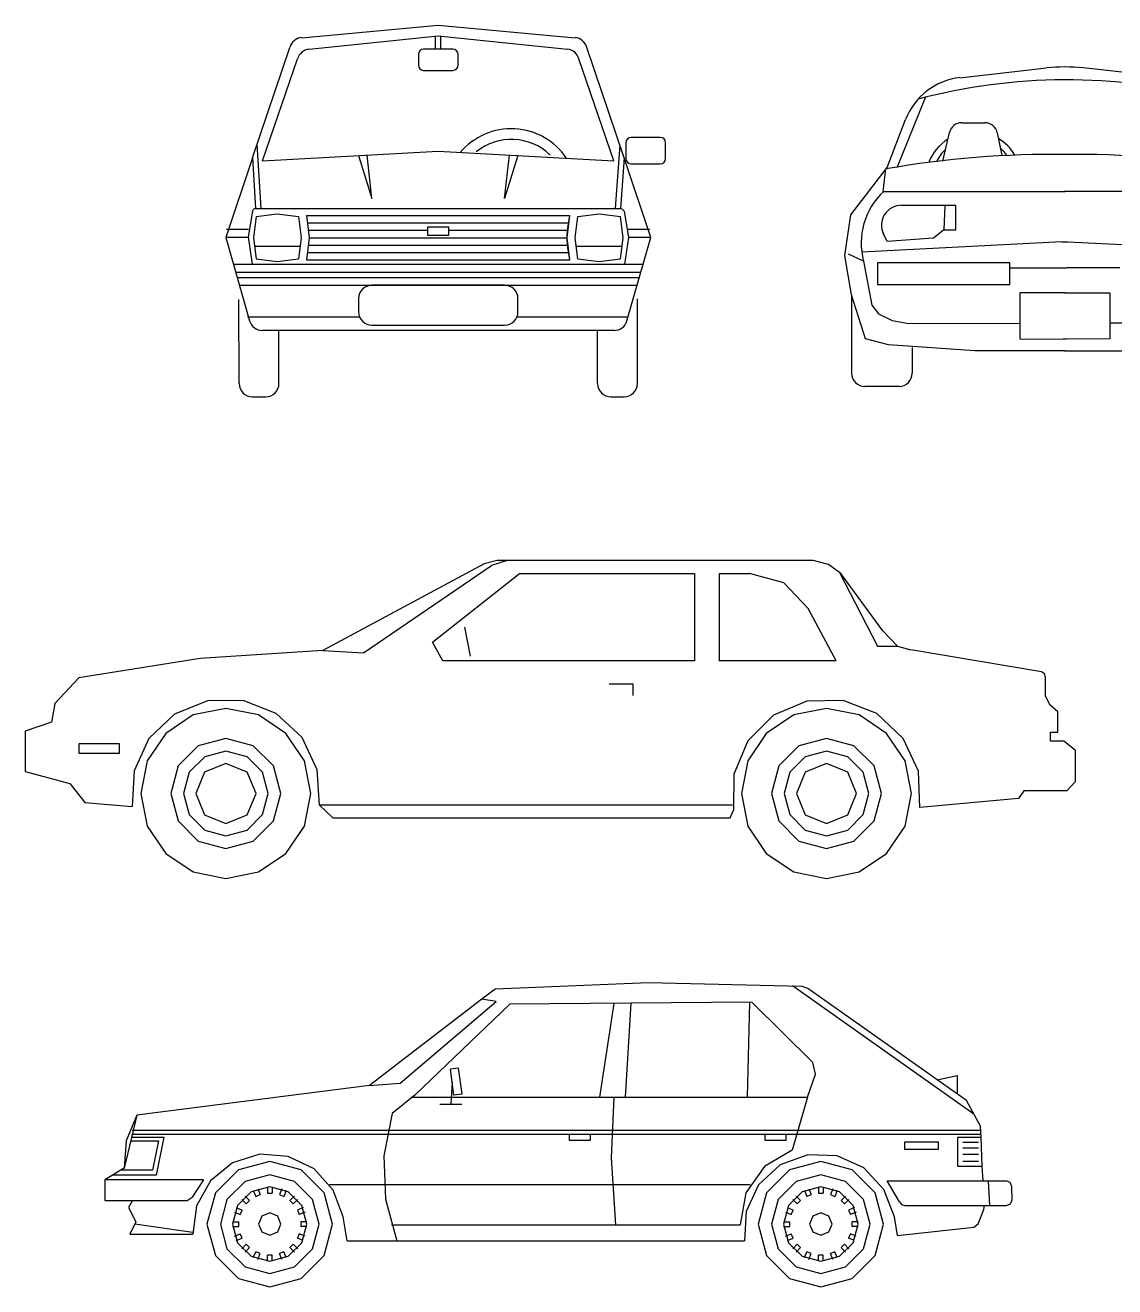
# Model space of a CAD drawing. Header units: millimetres. Extents: x 2478 to 18835, y -4183 to 1193.
# Drawn here: x 6741.1 to 7170, y 624.6 to 1121.4 of the extents above; entities that cross this region are included whole.
import ezdxf

# ---------------------------------------------------------------- set-up
doc = ezdxf.new("R2010")
doc.units = ezdxf.units.MM

# ---------------------------------------------------------------- blocks, each defined once
blk = doc.blocks.new('carro_001')
at = {"color": 0}
for points in [[(1.0682, 1.2515), (1.0165, 1.2384)], [(1.1076, 1.2515), (1.0461, 1.2326)], [(1.1076, 1.2515), (1.0682, 1.2515)], [(2.3111, 1.2515), (1.1076, 1.2515)], [(2.3722, 1.2363), (2.3111, 1.2515)], [(1.0165, 1.2384), (0.3822, 0.898)], [(0.5421, 0.8886), (1.0461, 1.2326)], [(0.8131, 0.93), (1.156, 1.2011)], [(1.156, 1.2011), (1.8453, 1.2011)], [(1.8453, 1.2011), (1.8453, 0.8574)], [(1.9416, 1.2011), (1.9416, 0.8574)], [(1.9416, 1.2011), (2.061, 1.2011)], [(2.1959, 1.1637), (2.061, 1.2011)], [(2.421, 1.2011), (2.3722, 1.2363)], [(2.414, 1.2076), (2.5653, 0.9144)], [(2.5858, 0.9743), (2.421, 1.2011)], [(2.2926, 1.0625), (2.1959, 1.1637)], [(2.4021, 0.8574), (2.2926, 1.0625)], [(0.939, 0.9887), (0.962, 0.8751)], [(2.5858, 0.9743), (2.6441, 0.9144)], [(0.3822, 0.898), (-0.1009, 0.8656)], [(0.3822, 0.898), (0.5421, 0.8886)], [(0.8546, 0.8574), (0.8131, 0.93)], [(2.5653, 0.9144), (2.6441, 0.9144)], [(2.6441, 0.9144), (2.6957, 0.9005)], [(3.2104, 0.8136), (2.6957, 0.9005)], [(-0.1009, 0.8656), (-0.579, 0.7902)], [(1.8453, 0.8574), (0.8546, 0.8574)], [(2.4021, 0.8574), (1.9416, 0.8574)], [(3.2222, 0.8054), (3.2104, 0.8136)], [(3.2263, 0.7922), (3.2222, 0.8054)], [(-0.579, 0.7902), (-0.6733, 0.6893)], [(1.509, 0.7656), (1.6025, 0.7656)], [(1.6025, 0.7656), (1.6025, 0.7197)], [(3.2263, 0.7176), (3.2263, 0.7922)], [(-0.0722, 0.6992), (-0.2017, 0.6467)], [(0.0677, 0.7004), (-0.0722, 0.6992)], [(0.1976, 0.6495), (0.0677, 0.7004)], [(2.2869, 0.6983), (2.1561, 0.6426)], [(2.4296, 0.7004), (2.2869, 0.6983)], [(2.5625, 0.6491), (2.4296, 0.7004)], [(3.2263, 0.7176), (3.2419, 0.6844)], [(-0.6733, 0.6893), (-0.6864, 0.6147)], [(-0.2017, 0.6467), (-0.303, 0.5503)], [(0, 0.6692), (-0.1279, 0.6438)], [(0.1283, 0.6438), (0, 0.6692)], [(0.3002, 0.5544), (0.1976, 0.6495)], [(2.364, 0.6692), (2.2361, 0.6438)], [(2.4923, 0.6438), (2.364, 0.6692)], [(2.6662, 0.5515), (2.5625, 0.6491)], [(3.2747, 0.6561), (3.2419, 0.6844)], [(3.2747, 0.5753), (3.2747, 0.6561)], [(-0.6864, 0.6147), (-0.7894, 0.5798)], [(-0.1279, 0.6438), (-0.2366, 0.5712)], [(0.2366, 0.5712), (0.1283, 0.6438)], [(2.1561, 0.6426), (2.0552, 0.5417)], [(2.2361, 0.6438), (2.1274, 0.5712)], [(2.6006, 0.5712), (2.4923, 0.6438)], [(-0.7894, 0.5798), (-0.7894, 0.4207)], [(-0.303, 0.5503), (-0.3613, 0.4232)], [(-0.2366, 0.5712), (-0.3092, 0.4625)], [(0, 0.5507), (-0.1083, 0.522)], [(0.1083, 0.522), (0, 0.5507)], [(0.3092, 0.4625), (0.2366, 0.5712)], [(0.36, 0.4281), (0.3002, 0.5544)], [(2.1274, 0.5712), (2.0548, 0.4625)], [(2.364, 0.5507), (2.2557, 0.522)], [(2.4722, 0.522), (2.364, 0.5507)], [(2.6732, 0.4625), (2.6006, 0.5712)], [(2.7257, 0.422), (2.6662, 0.5515)], [(3.246, 0.5753), (3.2747, 0.5753)], [(3.246, 0.54), (3.246, 0.5753)], [(-0.577, 0.5314), (-0.4195, 0.5314)], [(-0.577, 0.4921), (-0.577, 0.5314)], [(-0.4195, 0.5314), (-0.4195, 0.4921)], [(-0.1083, 0.522), (-0.1874, 0.4429)], [(0, 0.5011), (-0.0832, 0.4789)], [(0.0837, 0.4789), (0, 0.5011)], [(0.1874, 0.4429), (0.1083, 0.522)], [(2.0552, 0.5417), (1.9999, 0.4105)], [(2.2557, 0.522), (2.1766, 0.4429)], [(2.364, 0.5011), (2.2807, 0.4789)], [(2.4476, 0.4789), (2.364, 0.5011)], [(2.5514, 0.4429), (2.4722, 0.522)], [(3.2977, 0.54), (3.246, 0.54)], [(3.3424, 0.5052), (3.2977, 0.54)], [(3.3424, 0.5052), (3.3424, 0.3805)], [(-0.4195, 0.4921), (-0.577, 0.4921)], [(-0.3092, 0.4625), (-0.3346, 0.3346)], [(-0.0832, 0.4789), (-0.1443, 0.4179)], [(0, 0.4531), (-0.0841, 0.4187)], [(0.0841, 0.4187), (0, 0.4531)], [(0.1443, 0.4179), (0.0837, 0.4789)], [(0.3346, 0.3346), (0.3092, 0.4625)], [(2.0548, 0.4625), (2.0294, 0.3346)], [(2.2807, 0.4789), (2.2196, 0.4179)], [(2.364, 0.4531), (2.2799, 0.4187)], [(2.4481, 0.4187), (2.364, 0.4531)], [(2.5083, 0.4179), (2.4476, 0.4789)], [(2.6986, 0.3346), (2.6732, 0.4625)], [(-0.7894, 0.4207), (-0.6143, 0.374)], [(-0.3613, 0.4232), (-0.3682, 0.2834)], [(-0.1874, 0.4429), (-0.2165, 0.3346)], [(-0.1443, 0.4179), (-0.1665, 0.3346)], [(-0.0841, 0.4187), (-0.1185, 0.3346)], [(0.1189, 0.3346), (0.0841, 0.4187)], [(0.1669, 0.3346), (0.1443, 0.4179)], [(0.2165, 0.3346), (0.1874, 0.4429)], [(0.3691, 0.2887), (0.36, 0.4281)], [(1.9999, 0.4105), (1.9982, 0.2682)], [(2.1766, 0.4429), (2.1475, 0.3346)], [(2.2196, 0.4179), (2.1975, 0.3346)], [(2.2799, 0.4187), (2.2455, 0.3346)], [(2.4829, 0.3346), (2.4481, 0.4187)], [(2.5309, 0.3346), (2.5083, 0.4179)], [(2.5805, 0.3346), (2.5514, 0.4429)], [(2.7318, 0.2797), (2.7257, 0.422)], [(-0.6143, 0.374), (-0.5552, 0.2993)], [(3.3424, 0.3805), (3.3096, 0.3453)], [(-0.5552, 0.2993), (-0.3682, 0.2834)], [(-0.3346, 0.3346), (-0.3092, 0.2063)], [(-0.2165, 0.3346), (-0.1874, 0.2264)], [(-0.1665, 0.3346), (-0.1443, 0.251)], [(-0.1185, 0.3346), (-0.0841, 0.2505)], [(0.0841, 0.2505), (0.1189, 0.3346)], [(0.1443, 0.251), (0.1669, 0.3346)], [(0.1874, 0.2264), (0.2165, 0.3346)], [(0.3092, 0.2063), (0.3346, 0.3346)], [(2.0294, 0.3346), (2.0548, 0.2063)], [(2.1475, 0.3346), (2.1766, 0.2264)], [(2.1975, 0.3346), (2.2196, 0.251)], [(2.2455, 0.3346), (2.2799, 0.2505)], [(2.4481, 0.2505), (2.4829, 0.3346)], [(2.5083, 0.251), (2.5309, 0.3346)], [(2.5514, 0.2264), (2.5805, 0.3346)], [(2.6732, 0.2063), (2.6986, 0.3346)], [(3.1193, 0.3149), (2.7318, 0.2797)], [(3.1411, 0.3453), (3.1193, 0.3149)], [(3.3096, 0.3453), (3.1411, 0.3453)], [(-0.1443, 0.251), (-0.0832, 0.1903)], [(-0.0841, 0.2505), (0, 0.2157)], [(0, 0.2157), (0.0841, 0.2505)], [(0.0837, 0.1903), (0.1443, 0.251)], [(1.9949, 0.2887), (0.3691, 0.2887)], [(0.3691, 0.2887), (0.4211, 0.2382)], [(1.9855, 0.2382), (1.9982, 0.2682)], [(2.2196, 0.251), (2.2807, 0.1903)], [(2.2799, 0.2505), (2.364, 0.2157)], [(2.364, 0.2157), (2.4481, 0.2505)], [(2.4476, 0.1903), (2.5083, 0.251)], [(-0.3092, 0.2063), (-0.2366, 0.098)], [(-0.1874, 0.2264), (-0.1083, 0.1472)], [(0.1083, 0.1472), (0.1874, 0.2264)], [(0.2366, 0.098), (0.3092, 0.2063)], [(0.4211, 0.2382), (1.9855, 0.2382)], [(2.0548, 0.2063), (2.1274, 0.098)], [(2.1766, 0.2264), (2.2557, 0.1472)], [(2.4722, 0.1472), (2.5514, 0.2264)], [(2.6006, 0.098), (2.6732, 0.2063)], [(-0.0832, 0.1903), (0, 0.1677)], [(0, 0.1677), (0.0837, 0.1903)], [(2.2807, 0.1903), (2.364, 0.1677)], [(2.364, 0.1677), (2.4476, 0.1903)], [(-0.1083, 0.1472), (0, 0.1181)], [(0, 0.1181), (0.1083, 0.1472)], [(2.2557, 0.1472), (2.364, 0.1181)], [(2.364, 0.1181), (2.4722, 0.1472)], [(-0.2366, 0.098), (-0.1279, 0.0254)], [(0.1283, 0.0254), (0.2366, 0.098)], [(2.1274, 0.098), (2.2361, 0.0254)], [(2.4923, 0.0254), (2.6006, 0.098)], [(-0.1279, 0.0254), (0, 0)], [(0, 0), (0.1283, 0.0254)], [(2.2361, 0.0254), (2.364, 0)], [(2.364, 0), (2.4923, 0.0254)]]:
    blk.add_lwpolyline(points, dxfattribs=at)
blk = doc.blocks.new('carro_003')
at = {"color": 0}
for points in [[(1.491, 1.1966), (0.8865, 1.1724)], [(2.0954, 1.1826), (1.491, 1.1966)], [(0.8865, 1.1724), (0.8345, 1.1322)], [(2.7716, 0.6796), (2.0569, 1.1847)], [(2.1184, 1.1748), (2.0954, 1.1826)], [(2.7421, 0.7336), (2.1184, 1.1748)], [(0.8345, 1.1322), (0.3928, 0.7922)], [(0.5134, 0.8013), (0.8906, 1.124)], [(0.9444, 1.1125), (0.5704, 0.7545)], [(0.8906, 1.124), (0.8345, 1.1322)], [(1.8978, 1.1211), (0.9444, 1.1125)], [(1.3544, 1.1162), (1.2982, 0.7463)], [(1.4217, 1.1166), (1.3983, 0.7463)], [(1.8887, 1.1211), (1.8793, 0.7463)], [(2.1376, 0.8829), (1.8978, 1.1211)], [(0.743, 0.8611), (0.711, 0.857)], [(0.7246, 0.7541), (0.711, 0.857)], [(0.757, 0.7582), (0.743, 0.8611)], [(2.1483, 0.8373), (2.1376, 0.8829)], [(0.3928, 0.7922), (0.5134, 0.8013)], [(0.7176, 0.8054), (0.7127, 0.7188)], [(2.1167, 0.7463), (2.1483, 0.8373)], [(2.6268, 0.8152), (2.7052, 0.832)], [(2.7052, 0.832), (2.7056, 0.7594)], [(0.3928, 0.7922), (-0.5236, 0.6758)], [(0.5704, 0.7545), (0.4814, 0.6823)], [(0.5556, 0.7463), (2.1167, 0.7463)], [(0.757, 0.7582), (0.7246, 0.7541)], [(1.3548, 0.7463), (1.3442, 0.5081)], [(2.1167, 0.7463), (2.0564, 0.5376)], [(0.6692, 0.7188), (0.7557, 0.7188)], [(2.7974, 0.6323), (2.7421, 0.7336)], [(-0.5236, 0.6758), (-0.5733, 0.4666)], [(-0.5236, 0.6758), (-0.5651, 0.5753)], [(0.4814, 0.6823), (0.4494, 0.5154)], [(-0.5413, 0.6171), (2.7982, 0.6171)], [(-0.5413, 0.6011), (2.7991, 0.6011)], [(1.1793, 0.5765), (1.1793, 0.6011)], [(1.2609, 0.6011), (1.2609, 0.5765)], [(1.9502, 0.5765), (1.9502, 0.6011)], [(2.0314, 0.6011), (2.0314, 0.5765)], [(2.7995, 0.5872), (2.7974, 0.6323)], [(-0.5651, 0.5753), (-0.5733, 0.4666)], [(-0.5478, 0.5741), (-0.4384, 0.5741)], [(-0.5446, 0.5888), (-0.417, 0.5888)], [(-0.4384, 0.5741), (-0.4617, 0.4593)], [(-0.417, 0.5888), (-0.447, 0.44)], [(1.2609, 0.5765), (1.1793, 0.5765)], [(2.0314, 0.5765), (1.9502, 0.5765)], [(2.6326, 0.57), (2.4985, 0.57)], [(2.4985, 0.57), (2.4985, 0.5413)], [(2.6326, 0.5413), (2.6326, 0.57)], [(2.7068, 0.5872), (2.7068, 0.4753)], [(2.7995, 0.5872), (2.7068, 0.5872)], [(2.7277, 0.57), (2.7892, 0.57)], [(2.7277, 0.5478), (2.7892, 0.5478)], [(2.8044, 0.4753), (2.7995, 0.5872)], [(-0.039, 0.5216), (-0.1464, 0.488)], [(0.073, 0.5134), (-0.039, 0.5216)], [(0.1743, 0.4638), (0.073, 0.5134)], [(0.4494, 0.5154), (0.456, 0.3453)], [(1.3442, 0.5081), (1.3602, 0.244)], [(2.0564, 0.5376), (1.9466, 0.4736)], [(2.1171, 0.52), (2.0085, 0.4798)], [(2.2328, 0.5159), (2.1171, 0.52)], [(2.3382, 0.4679), (2.2328, 0.5159)], [(2.4985, 0.5413), (2.6326, 0.5413)], [(2.7277, 0.5228), (2.7892, 0.5228)], [(-0.5733, 0.4666), (-0.6495, 0.4215)], [(-0.4617, 0.4593), (-0.5864, 0.4593)], [(-0.1464, 0.488), (-0.2337, 0.417)], [(-0.1234, 0.4605), (-0.2141, 0.3703)], [(0, 0.4937), (-0.1234, 0.4605)], [(0.1234, 0.4605), (0, 0.4937)], [(0.2136, 0.3703), (0.1234, 0.4605)], [(0.2497, 0.3805), (0.1743, 0.4638)], [(1.9466, 0.4736), (1.8736, 0.3695)], [(2.0085, 0.4798), (1.9232, 0.4014)], [(2.0458, 0.4605), (1.9552, 0.3703)], [(2.1692, 0.4937), (2.0458, 0.4605)], [(2.2926, 0.4605), (2.1692, 0.4937)], [(2.3829, 0.3703), (2.2926, 0.4605)], [(2.4173, 0.3834), (2.3382, 0.4679)], [(2.7068, 0.4753), (2.8044, 0.4753)], [(2.7277, 0.4949), (2.7892, 0.4949)], [(2.8073, 0.4166), (2.8044, 0.4753)], [(-0.2604, 0.4215), (-0.6495, 0.4215)], [(-0.6495, 0.4215), (-0.6495, 0.3399)], [(-0.447, 0.44), (-0.6184, 0.44)], [(-0.2604, 0.4215), (-0.3055, 0.3527)], [(-0.2337, 0.417), (-0.2887, 0.319)], [(-0.0972, 0.415), (-0.1685, 0.344)], [(0, 0.4412), (-0.0972, 0.415)], [(0.0972, 0.415), (0, 0.4412)], [(0.1681, 0.344), (0.0972, 0.415)], [(0.2346, 0.4031), (1.8904, 0.4031)], [(1.9232, 0.4014), (1.8744, 0.2969)], [(2.072, 0.415), (2.0007, 0.344)], [(2.1692, 0.4412), (2.072, 0.415)], [(2.2664, 0.415), (2.1692, 0.4412)], [(2.3373, 0.344), (2.2664, 0.415)], [(2.4784, 0.3342), (2.43, 0.4166)], [(2.43, 0.4166), (2.8987, 0.4166)], [(2.8339, 0.3203), (2.8294, 0.4166)], [(2.9139, 0.4105), (2.8987, 0.4166)], [(2.9204, 0.3953), (2.9139, 0.4105)], [(-0.3252, 0.3399), (-0.3055, 0.3527)], [(-0.2141, 0.3703), (-0.2473, 0.2469)], [(-0.0734, 0.3736), (-0.1271, 0.3203)], [(-0.0972, 0.3572), (-0.08, 0.3395)], [(0, 0.3932), (-0.0734, 0.3736)], [(-0.0648, 0.3785), (-0.0554, 0.3559)], [(-0.0554, 0.3559), (-0.0381, 0.3629)], [(-0.0476, 0.3859), (-0.0381, 0.3629)], [(-0.0094, 0.3932), (-0.0094, 0.3686)], [(-0.0094, 0.3686), (0.009, 0.3686)], [(0.073, 0.3736), (0, 0.3932)], [(0.009, 0.3932), (0.009, 0.3686)], [(0.0476, 0.3859), (0.0381, 0.3629)], [(0.0381, 0.3629), (0.0549, 0.3559)], [(0.0644, 0.3785), (0.0549, 0.3559)], [(0.1267, 0.3203), (0.073, 0.3736)], [(0.0968, 0.3572), (0.0796, 0.3395)], [(0.2469, 0.2469), (0.2136, 0.3703)], [(0.2891, 0.2751), (0.2497, 0.3805)], [(1.8736, 0.3695), (1.851, 0.244)], [(1.9552, 0.3703), (1.9219, 0.2469)], [(2.0958, 0.3736), (2.0421, 0.3203)], [(2.0958, 0.3736), (2.0421, 0.3203)], [(2.072, 0.3572), (2.0893, 0.3395)], [(2.1692, 0.3932), (2.0958, 0.3736)], [(2.1692, 0.3932), (2.0958, 0.3736)], [(2.1044, 0.3785), (2.1139, 0.3559)], [(2.1139, 0.3559), (2.1311, 0.3629)], [(2.1216, 0.3859), (2.1311, 0.3629)], [(2.1598, 0.3932), (2.1598, 0.3686)], [(2.1598, 0.3686), (2.1782, 0.3686)], [(2.2422, 0.3736), (2.1692, 0.3932)], [(2.2422, 0.3736), (2.1692, 0.3932)], [(2.1782, 0.3932), (2.1782, 0.3686)], [(2.2164, 0.3859), (2.2069, 0.3629)], [(2.2069, 0.3629), (2.2242, 0.3559)], [(2.2336, 0.3785), (2.2242, 0.3559)], [(2.2959, 0.3203), (2.2422, 0.3736)], [(2.2959, 0.3203), (2.2422, 0.3736)], [(2.266, 0.3572), (2.2488, 0.3395)], [(2.4161, 0.2469), (2.3829, 0.3703)], [(2.4583, 0.2751), (2.4173, 0.3834)], [(2.9217, 0.3428), (2.9204, 0.3953)], [(-0.6495, 0.3399), (-0.3252, 0.3399)], [(-0.5409, 0.3399), (-0.556, 0.3121)], [(-0.556, 0.3121), (-0.5269, 0.2563)], [(-0.2887, 0.319), (-0.303, 0.2075)], [(-0.1685, 0.344), (-0.1944, 0.2469)], [(-0.1271, 0.3203), (-0.1468, 0.2469)], [(-0.132, 0.3116), (-0.1091, 0.3022)], [(-0.1165, 0.285), (-0.1091, 0.3022)], [(-0.1103, 0.344), (-0.0931, 0.3264)], [(-0.0931, 0.3264), (-0.08, 0.3395)], [(0.0796, 0.3395), (0.0927, 0.3264)], [(0.1099, 0.344), (0.0927, 0.3264)], [(0.1316, 0.3116), (0.1091, 0.3022)], [(0.1091, 0.3022), (0.116, 0.285)], [(0.1464, 0.2469), (0.1267, 0.3203)], [(0.1944, 0.2469), (0.1681, 0.344)], [(0.456, 0.3453), (0.5007, 0.1812)], [(2.0007, 0.344), (1.9748, 0.2469)], [(2.0421, 0.3203), (2.0224, 0.2469)], [(2.0421, 0.3203), (2.0224, 0.2469)], [(2.0372, 0.3116), (2.0601, 0.3022)], [(2.0528, 0.285), (2.0601, 0.3022)], [(2.0589, 0.344), (2.0761, 0.3264)], [(2.0761, 0.3264), (2.0893, 0.3395)], [(2.2488, 0.3395), (2.2619, 0.3264)], [(2.2791, 0.344), (2.2619, 0.3264)], [(2.3008, 0.3116), (2.2783, 0.3022)], [(2.2783, 0.3022), (2.2853, 0.285)], [(2.3156, 0.2469), (2.2959, 0.3203)], [(2.3156, 0.2469), (2.2959, 0.3203)], [(2.3636, 0.2469), (2.3373, 0.344)], [(2.4784, 0.3342), (2.4866, 0.3244)], [(2.4866, 0.3244), (2.4989, 0.3203)], [(2.4989, 0.3203), (2.8999, 0.3203)], [(2.7888, 0.2485), (2.8101, 0.3047)], [(2.8101, 0.3047), (2.8118, 0.3133)], [(2.8118, 0.3133), (2.8114, 0.3203)], [(2.8999, 0.3203), (2.9155, 0.3268)], [(2.9155, 0.3268), (2.9217, 0.3428)], [(-0.5269, 0.2563), (-0.5503, 0.2075)], [(-0.1468, 0.2563), (-0.1222, 0.2563)], [(-0.139, 0.2944), (-0.1165, 0.285)], [(-0.1222, 0.2374), (-0.1222, 0.2563)], [(-0.0312, 0.278), (-0.0443, 0.2469)], [(0, 0.2911), (-0.0312, 0.278)], [(0.0312, 0.278), (0, 0.2911)], [(0.0439, 0.2469), (0.0312, 0.278)], [(0.139, 0.2944), (0.116, 0.285)], [(0.1464, 0.2563), (0.1218, 0.2563)], [(0.1218, 0.2563), (0.1218, 0.2374)], [(0.3051, 0.1812), (0.2891, 0.2751)], [(1.8744, 0.2969), (1.8686, 0.1812)], [(2.0224, 0.2563), (2.047, 0.2563)], [(2.0302, 0.2944), (2.0528, 0.285)], [(2.047, 0.2374), (2.047, 0.2563)], [(2.138, 0.278), (2.1249, 0.2469)], [(2.1692, 0.2911), (2.138, 0.278)], [(2.2004, 0.278), (2.1692, 0.2911)], [(2.2131, 0.2469), (2.2004, 0.278)], [(2.3078, 0.2944), (2.2853, 0.285)], [(2.291, 0.2563), (2.291, 0.2374)], [(2.3156, 0.2563), (2.291, 0.2563)], [(2.471, 0.2022), (2.4583, 0.2751)], [(2.7708, 0.2346), (2.7888, 0.2485)], [(-0.5503, 0.2075), (-0.303, 0.2075)], [(-0.3034, 0.2132), (-0.5314, 0.2469)], [(-0.2473, 0.2469), (-0.2141, 0.1234)], [(-0.1944, 0.2469), (-0.1685, 0.1497)], [(-0.1468, 0.2469), (-0.1271, 0.1735)], [(-0.1468, 0.2374), (-0.1222, 0.2374)], [(-0.139, 0.1993), (-0.1165, 0.2087)], [(-0.1091, 0.1915), (-0.1165, 0.2087)], [(-0.0443, 0.2469), (-0.0312, 0.2157)], [(-0.0312, 0.2157), (0, 0.2026)], [(0, 0.2026), (0.0312, 0.2157)], [(0.0312, 0.2157), (0.0439, 0.2469)], [(0.116, 0.2087), (0.1091, 0.1915)], [(0.139, 0.1993), (0.116, 0.2087)], [(0.1464, 0.2374), (0.1218, 0.2374)], [(0.1267, 0.1735), (0.1464, 0.2469)], [(0.1681, 0.1497), (0.1944, 0.2469)], [(0.2136, 0.1234), (0.2469, 0.2469)], [(0.4785, 0.244), (1.851, 0.244)], [(1.9219, 0.2469), (1.9552, 0.1234)], [(1.9748, 0.2469), (2.0007, 0.1497)], [(2.0224, 0.2469), (2.0421, 0.1735)], [(2.0224, 0.2469), (2.0421, 0.1735)], [(2.0224, 0.2374), (2.047, 0.2374)], [(2.0302, 0.1993), (2.0528, 0.2087)], [(2.0601, 0.1915), (2.0528, 0.2087)], [(2.1249, 0.2469), (2.138, 0.2157)], [(2.138, 0.2157), (2.1692, 0.2026)], [(2.1692, 0.2026), (2.2004, 0.2157)], [(2.2004, 0.2157), (2.2131, 0.2469)], [(2.2853, 0.2087), (2.2783, 0.1915)], [(2.3078, 0.1993), (2.2853, 0.2087)], [(2.3156, 0.2374), (2.291, 0.2374)], [(2.2959, 0.1735), (2.3156, 0.2469)], [(2.2959, 0.1735), (2.3156, 0.2469)], [(2.3373, 0.1497), (2.3636, 0.2469)], [(2.3829, 0.1234), (2.4161, 0.2469)], [(2.471, 0.2022), (2.7708, 0.2346)], [(-0.1685, 0.1497), (-0.0972, 0.0787)], [(-0.132, 0.1821), (-0.1091, 0.1915)], [(-0.1271, 0.1735), (-0.0734, 0.1201)], [(-0.1103, 0.1497), (-0.0931, 0.1673)], [(-0.0972, 0.1365), (-0.08, 0.1542)], [(-0.08, 0.1542), (-0.0931, 0.1673)], [(0.073, 0.1201), (0.1267, 0.1735)], [(0.0927, 0.1673), (0.0796, 0.1542)], [(0.0968, 0.1365), (0.0796, 0.1542)], [(0.1099, 0.1497), (0.0927, 0.1673)], [(0.0972, 0.0787), (0.1681, 0.1497)], [(0.1316, 0.1821), (0.1091, 0.1915)], [(0.3051, 0.1812), (1.8686, 0.1812)], [(2.0007, 0.1497), (2.072, 0.0787)], [(2.0372, 0.1821), (2.0601, 0.1915)], [(2.0421, 0.1735), (2.0958, 0.1201)], [(2.0421, 0.1735), (2.0958, 0.1201)], [(2.0589, 0.1497), (2.0761, 0.1673)], [(2.072, 0.1365), (2.0893, 0.1542)], [(2.0893, 0.1542), (2.0761, 0.1673)], [(2.2422, 0.1201), (2.2959, 0.1735)], [(2.2422, 0.1201), (2.2959, 0.1735)], [(2.2619, 0.1673), (2.2488, 0.1542)], [(2.266, 0.1365), (2.2488, 0.1542)], [(2.2791, 0.1497), (2.2619, 0.1673)], [(2.2664, 0.0787), (2.3373, 0.1497)], [(2.3008, 0.1821), (2.2783, 0.1915)], [(-0.2141, 0.1234), (-0.1234, 0.0328)], [(-0.0734, 0.1201), (0, 0.1005)], [(-0.0648, 0.1152), (-0.0554, 0.1378)], [(-0.0381, 0.1308), (-0.0554, 0.1378)], [(-0.0476, 0.1078), (-0.0381, 0.1308)], [(0.009, 0.1251), (-0.0094, 0.1251)], [(-0.0094, 0.1005), (-0.0094, 0.1251)], [(0, 0.1005), (0.073, 0.1201)], [(0.009, 0.1005), (0.009, 0.1251)], [(0.0549, 0.1378), (0.0381, 0.1308)], [(0.0476, 0.1078), (0.0381, 0.1308)], [(0.0644, 0.1152), (0.0549, 0.1378)], [(0.1234, 0.0328), (0.2136, 0.1234)], [(1.9552, 0.1234), (2.0458, 0.0328)], [(2.0958, 0.1201), (2.1692, 0.1005)], [(2.0958, 0.1201), (2.1692, 0.1005)], [(2.1044, 0.1152), (2.1139, 0.1378)], [(2.1311, 0.1308), (2.1139, 0.1378)], [(2.1216, 0.1078), (2.1311, 0.1308)], [(2.1598, 0.1005), (2.1598, 0.1251)], [(2.1782, 0.1251), (2.1598, 0.1251)], [(2.1692, 0.1005), (2.2422, 0.1201)], [(2.1692, 0.1005), (2.2422, 0.1201)], [(2.1782, 0.1005), (2.1782, 0.1251)], [(2.2242, 0.1378), (2.2069, 0.1308)], [(2.2164, 0.1078), (2.2069, 0.1308)], [(2.2336, 0.1152), (2.2242, 0.1378)], [(2.2926, 0.0328), (2.3829, 0.1234)], [(-0.0972, 0.0787), (0, 0.0525)], [(0, 0.0525), (0.0972, 0.0787)], [(2.072, 0.0787), (2.1692, 0.0525)], [(2.1692, 0.0525), (2.2664, 0.0787)], [(-0.1234, 0.0328), (0, 0)], [(0, 0), (0.1234, 0.0328)], [(2.0458, 0.0328), (2.1692, 0)], [(2.1692, 0), (2.2926, 0.0328)]]:
    blk.add_lwpolyline(points, dxfattribs=at)

msp = doc.modelspace()

# ---------------------------------------------------------------- linework, layer by layer
at = {"color": 1}
for p, q in [((6849.83, 1116.49), (6903.7, 1121.39)), ((6903.7, 1121.39), (6957.57, 1116.49)), ((6852.86, 1111.93), (6903.7, 1117.21)), ((6902.66, 1111.98), (6902.66, 1117.11)), ((6903.7, 1117.21), (6954.54, 1111.93)), ((6904.75, 1111.98), (6904.75, 1117.11)), ((6830.54, 1069.13), (6845.26, 1112.66)), ((6834.58, 1068.03), (6848.36, 1108.11)), ((6895.86, 1109.89), (6895.86, 1105.71)), ((6909.45, 1111.98), (6897.95, 1111.98)), ((6911.54, 1105.71), (6911.54, 1109.89)), ((6972.83, 1068.03), (6959.05, 1108.11)), ((6976.86, 1069.13), (6962.14, 1112.66)), ((6897.95, 1103.62), (6909.45, 1103.62)), ((7109.02, 1100.74), (7143.07, 1104.55)), ((7191.6, 1100.74), (7157.54, 1104.55)), ((7084.27, 1065.41), (7095.46, 1092.99)), ((7080.37, 1065.41), (7087.63, 1084.24)), ((7102.23, 1067.9), (7104.88, 1079.14)), ((7109.75, 1082.99), (7118.83, 1082.99)), ((7123.73, 1078.98), (7125.51, 1070.15)), ((6832.33, 1074.41), (6833.8, 1049.33)), ((6975.14, 1074.21), (6973.29, 1049.36)), ((6977.51, 1075.15), (6977.51, 1068.88)), ((6991.09, 1077.24), (6979.6, 1077.24)), ((6993.18, 1068.88), (6993.18, 1075.15)), ((6830.54, 1069.13), (6820.09, 1037.78)), ((6830.54, 1069.13), (6831.71, 1049.2)), ((6834.58, 1068.03), (6903.7, 1071.75)), ((6872.35, 1070.07), (6877.57, 1053.18)), ((6877.57, 1053.18), (6875.71, 1070.25)), ((6903.7, 1071.75), (6972.83, 1068.03)), ((6929.83, 1053.18), (6931.69, 1070.25)), ((6935.05, 1070.07), (6929.83, 1053.18)), ((6976.86, 1069.13), (6975.37, 1049.2)), ((6987.31, 1037.78), (6976.86, 1069.13)), ((6979.6, 1066.79), (6991.09, 1066.79)), ((7066.1, 1046.7), (7080.37, 1065.41)), ((7078.75, 1055.93), (7079.92, 1064.8)), ((7079.01, 1055.9), (7150.47, 1055.9)), ((7221.61, 1055.9), (7150.15, 1055.9)), ((6830.54, 1048.23), (6830.81, 1048.69)), ((6831.71, 1049.2), (6975.37, 1049.2)), ((6976.07, 1048.94), (6976.86, 1048.23)), ((7103.04, 1050.46), (7085.97, 1050.46)), ((7103.04, 1050.46), (7102.67, 1040.81)), ((7107.42, 1050.45), (7103.04, 1050.46)), ((7107.42, 1040.81), (7107.42, 1050.45)), ((6830.54, 1048.23), (6828.83, 1038.04)), ((6831.99, 1046.07), (6830.94, 1037.71)), ((6831.99, 1046.07), (6840.35, 1047.11)), ((6840.35, 1047.11), (6848.71, 1046.07)), ((6848.71, 1046.07), (6849.76, 1037.71)), ((6851.82, 1046.46), (6955.54, 1046.46)), ((6851.82, 1046.46), (6852.92, 1037.71)), ((6852.42, 1043.54), (6954.9, 1043.54)), ((6954.44, 1037.71), (6955.54, 1046.46)), ((6954.9, 1043.31), (6955.18, 1044.89)), ((6955.18, 1044.89), (6955.54, 1046.46)), ((6957.6, 1037.71), (6958.65, 1046.07)), ((6958.65, 1046.07), (6967.01, 1047.11)), ((6967.01, 1047.11), (6975.37, 1046.07)), ((6976.42, 1037.71), (6975.37, 1046.07)), ((6976.86, 1048.23), (6978.54, 1037.78)), ((7063.73, 1030.73), (7066.1, 1046.7)), ((6820.38, 1041.11), (6829.02, 1041.11)), ((6852.8, 1040.62), (6899.5, 1040.62)), ((6907.86, 1040.62), (6954.61, 1040.62)), ((6954.45, 1038.51), (6954.53, 1040.12)), ((6954.45, 1036.9), (6954.45, 1038.51)), ((6954.53, 1040.12), (6954.68, 1041.72)), ((6954.68, 1041.72), (6954.9, 1043.31)), ((6978.38, 1041.11), (6987.03, 1041.11)), ((7080.39, 1036.28), (7078.95, 1039.23)), ((7102.67, 1040.81), (7098.57, 1037.56)), ((7102.67, 1040.81), (7107.42, 1040.81)), ((6820.09, 1037.78), (6829.46, 1004.99)), ((6820.16, 1037.98), (6828.83, 1037.98)), ((6828.83, 1038.04), (6830.39, 1027.33)), ((6830.94, 1037.71), (6831.99, 1029.35)), ((6831.36, 1034.35), (6849.56, 1034.35)), ((6849.76, 1037.71), (6848.71, 1029.35)), ((6852.92, 1037.71), (6851.82, 1028.96)), ((6852.76, 1034.79), (6954.53, 1034.79)), ((6852.91, 1037.71), (6954.41, 1037.71)), ((6955.54, 1028.96), (6954.44, 1037.71)), ((6954.53, 1035.3), (6954.45, 1036.9)), ((6954.68, 1033.7), (6954.53, 1035.3)), ((6954.9, 1032.1), (6954.68, 1033.7)), ((6958.65, 1029.35), (6957.6, 1037.71)), ((6957.95, 1034.35), (6976.2, 1034.35)), ((6975.37, 1029.35), (6976.42, 1037.71)), ((6978.54, 1037.78), (6976.97, 1027.33)), ((6977.94, 1004.99), (6987.31, 1037.78)), ((6978.53, 1037.98), (6987.28, 1037.98)), ((7149.15, 1036.1), (7070.38, 1032.06)), ((7098.57, 1037.56), (7080.39, 1036.28)), ((7149.15, 1036.1), (7151.46, 1036.1)), ((7151.46, 1036.1), (7230.24, 1032.06)), ((6831.99, 1029.35), (6840.35, 1028.3)), ((6840.35, 1028.3), (6848.71, 1029.35)), ((6851.82, 1028.96), (6955.54, 1028.96)), ((6852.35, 1031.88), (6954.94, 1031.88)), ((6955.18, 1030.52), (6954.9, 1032.1)), ((6955.54, 1028.96), (6955.18, 1030.52)), ((6958.65, 1029.35), (6967.01, 1028.3)), ((6967.01, 1028.3), (6975.37, 1029.35)), ((7066.39, 1015.25), (7063.73, 1030.73)), ((7071.1, 1028.5), (7065.18, 1031.18)), ((7071.1, 1028.5), (7074.35, 1011.18)), ((6823.08, 1027.33), (6984.32, 1027.33)), ((6823.97, 1024.19), (6983.43, 1024.19)), ((7076.56, 1027.83), (7076.56, 1019.25)), ((7078.24, 1027.83), (7076.56, 1027.83)), ((7128.67, 1027.83), (7078.24, 1027.83)), ((7128.67, 1019.25), (7128.67, 1027.83)), ((7128.67, 1025.85), (7149.53, 1025.85)), ((7149.53, 1025.85), (7151.09, 1025.85)), ((7171.95, 1025.85), (7151.09, 1025.85)), ((6824.57, 1022.1), (6982.83, 1022.1)), ((6825.47, 1018.97), (6981.94, 1018.97)), ((6929.83, 1018.97), (6877.57, 1018.97)), ((7076.56, 1019.25), (7128.67, 1019.25)), ((6872.35, 1013.74), (6872.35, 1008.52)), ((6935.05, 1008.52), (6935.05, 1013.74)), ((6982.09, 980.3), (6982.09, 1013.59)), ((7066.39, 1015.25), (7066.39, 984.33)), ((7071.9, 997.93), (7066.39, 1015.25)), ((7150.47, 1015.97), (7132.66, 1015.97)), ((7132.66, 1015.97), (7132.66, 997.86)), ((7150.15, 1015.97), (7167.96, 1015.97)), ((7167.96, 1015.97), (7167.96, 997.86)), ((6825.32, 980.3), (6825.27, 1013.43)), ((7074.35, 1011.18), (7076.91, 1007.67)), ((6828.64, 1006.5), (6872.75, 1006.5)), ((6934.65, 1006.5), (6978.41, 1006.5)), ((7076.91, 1007.67), (7082.31, 1005.1)), ((7082.31, 1005.1), (7088.93, 1003.97)), ((7088.93, 1003.97), (7132.66, 1004.11)), ((7211.69, 1003.97), (7167.96, 1004.11)), ((6972.92, 1001.2), (6834.48, 1001.2)), ((6840.99, 980.3), (6840.99, 1001.2)), ((6877.57, 1003.29), (6929.83, 1003.29)), ((6966.41, 980.3), (6966.41, 1001.2)), ((7080.89, 995.48), (7071.9, 997.93)), ((7114.87, 993.18), (7080.89, 995.48)), ((7090.25, 994.46), (7090.25, 984.37)), ((7132.66, 997.86), (7150.95, 997.81)), ((7167.96, 997.86), (7149.67, 997.81)), ((7150.47, 993.18), (7114.87, 993.18)), ((7150.15, 993.18), (7185.75, 993.18)), ((7085.06, 979.16), (7071.61, 979.12)), ((6830.54, 975.07), (6835.77, 975.07)), ((6971.63, 975.07), (6976.86, 975.07))]:
    msp.add_line(p, q, dxfattribs=at)
for points in [[(6899.5, 1038.72), (6907.86, 1038.72), (6907.86, 1041.85), (6899.5, 1041.85), (6899.5, 1038.72)], [(6955.54, 1028.96), (6955.18, 1030.52), (6954.9, 1032.1), (6954.68, 1033.7), (6954.53, 1035.3), (6954.45, 1036.9), (6954.45, 1038.51), (6954.53, 1040.12), (6954.68, 1041.72)], [(6955.54, 1028.96), (6955.18, 1030.52), (6954.9, 1032.1), (6954.68, 1033.7), (6954.53, 1035.3)]]:
    msp.add_lwpolyline(points, dxfattribs=at)
for centre, radius, start, end in [((6850.31, 1111.29), 5.23, 95.1939, 164.7444), ((6957.1, 1111.29), 5.23, 15.2563, 84.8061), ((6853.4, 1106.74), 5.23, 95.9244, 164.7437), ((6897.95, 1109.89), 2.09, 90, 180), ((6909.45, 1109.89), 2.09, 0, 90), ((6954, 1106.74), 5.23, 15.2563, 84.0753), ((6897.95, 1105.71), 2.09, 180, 270), ((6909.45, 1105.71), 2.09, 270, 0), ((7150.31, 1039.89), 65.07, 83.6161, 96.3839), ((7111.91, 1074.88), 26.03, 96.3839, 158.9087), ((7151.04, 872.92), 226.98, 75.5603, 104.9454), ((6932.43, 1054.42), 26.2, 33.8973, 139.9456), ((7109.75, 1077.99), 5, 90, 166.7459), ((7118.83, 1077.99), 5, 11.3875, 90), ((6932.43, 1054.42), 22.02, 45.9065, 128.9234), ((6979.6, 1075.15), 2.09, 90, 180), ((6991.09, 1075.15), 2.09, 0, 90), ((7114.4, 1060.58), 18.9, 122.4491, 158.8894), ((7114.4, 1060.58), 18.9, 30.7149, 58.8305), ((6979.6, 1068.88), 2.09, 180, 270), ((6991.09, 1068.88), 2.09, 270, 0), ((7145.02, 696.15), 374.36, 89.0927, 100.0145), ((7114.4, 1060.58), 16.26, 133.0296, 153.7604), ((7114.4, 1060.58), 16.26, 35.8439, 49.5745), ((7155.6, 696.15), 374.36, 79.9855, 90.9073), ((7097.53, 1035.72), 27.39, 132.5443, 195.2659), ((6831.71, 1048.16), 1.05, 90, 149.3217), ((6975.37, 1048.16), 1.05, 48.1968, 90), ((7085.97, 1042.66), 7.81, 90, 206.0179), ((6877.57, 1013.74), 5.23, 90, 180), ((6929.83, 1013.74), 5.23, 0, 90), ((6834.48, 1006.43), 5.23, 195.9446, 270), ((6877.57, 1008.52), 5.23, 180, 270), ((6929.83, 1008.52), 5.23, 270, 0), ((6972.92, 1006.43), 5.23, 270, 344.0554), ((7071.6, 984.33), 5.21, 180, 270.1507), ((7085.04, 984.37), 5.21, 270.1507, 0), ((6830.54, 980.3), 5.23, 180, 270), ((6835.77, 980.3), 5.23, 270, 0), ((6971.63, 980.3), 5.23, 180, 270), ((6976.86, 980.3), 5.23, 270, 0)]:
    msp.add_arc(centre, radius, start, end, dxfattribs=at)

# ---------------------------------------------------------------- block references
at = {"color": 1, "xscale": 100, "yscale": 100, "zscale": 100}
for name, p in [('carro_001', (6820.08, 785.4)), ('carro_003', (6837.38, 624.57))]:
    msp.add_blockref(name, p, dxfattribs=at)

doc.saveas('drawing.dxf')
